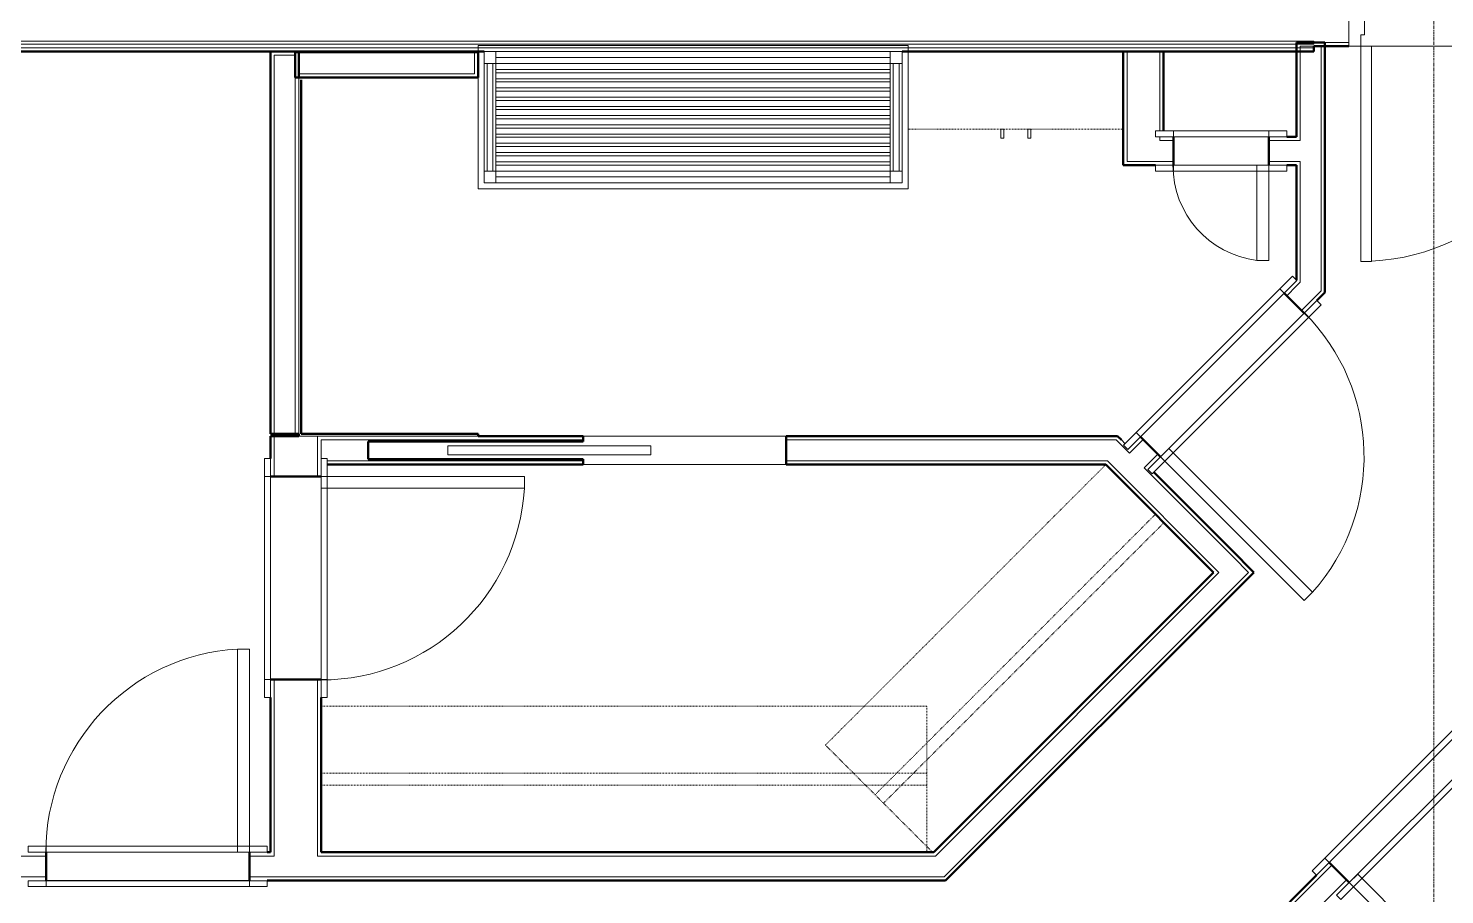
# Model space of a CAD drawing. Header units: inches. Extents: x -4235 to -464, y 9767 to 12347.
# Drawn here: x -3716.6 to -3479.5, y 10203.2 to 10348.2 of the extents above; entities that cross this region are included whole.
import ezdxf

# ---------------------------------------------------------------- set-up
doc = ezdxf.new("R2010")
doc.units = ezdxf.units.IN
doc.header["$MEASUREMENT"] = 0
doc.linetypes.add('Dash', pattern=[0.25, 0.125, -0.125])
doc.linetypes.add('Grid Line 1_2_', pattern=[0.875, 0.5, -0.125, 0.125, -0.125])
for name, color, linetype, lineweight in [('0-1', 7, 'Continuous', 5), ('0-2', 10, 'Continuous', 9), ('A-DOOR-1', 10, 'Continuous', 9), ('A-DOOR-2', 50, 'Continuous', 20), ('A-DOOR-FRAM-1', 10, 'Continuous', 9), ('A-DOOR-FRAM-2', 50, 'Continuous', 20), ('A-WALL-1', 7, 'Continuous', 50), ('A-WALL-2', 250, 'Continuous', 13), ('A-WALL-3', 10, 'Continuous', 9), ('A-WALL-4', 254, 'Continuous', 9), ('I-WALL-1', 7, 'Continuous', 50), ('I-WALL-2', 10, 'Continuous', 9), ('I-WALL-3', 254, 'Continuous', 9), ('Q-CASE-1', 254, 'Continuous', 9), ('Q-CASE-2', 10, 'Continuous', 9), ('Q-CASE-3', 254, 'Dash', 9), ('Q-CASE-4', 10, 'Dash', 9), ('Q-CASE-HDLN-1', 10, 'Dash', 9), ('Q-CASE-HDLN-2', 254, 'Dash', 9), ('S-GRID-1', 1, 'Grid Line 1_2_', 9)]:
    doc.layers.add(name, color=color, linetype=linetype, lineweight=lineweight)

# ---------------------------------------------------------------- blocks, each defined once
blk = doc.blocks.new('SWING - SINGLE - FLUSH - 2-10 x 6-8 - PASSAGE-3199410-BACKGROUND - RCP - 3RD FLOOR')
at = {"layer": 'A-DOOR-1'}
blk.add_arc((17, -4.25), 34.07, 180, 266.6343, dxfattribs=at)
at = {"layer": 'A-DOOR-2'}
for p, q in [((15, -4.25), (15, -38.26)), ((17, -4.25), (15, -4.25)), ((17, -4.25), (17, -38.26)), ((17, -38.26), (15, -38.26))]:
    blk.add_line(p, q, dxfattribs=at)
at = {"layer": 'A-DOOR-FRAM-1'}
for p, q in [((-17, 5.25), (-20, 5.25)), ((-20, 5.25), (-20, 4.25)), ((17, 5.25), (-17, 5.25)), ((-17, 5.25), (-17, 4.25)), ((20, 5.25), (17, 5.25)), ((17, 5.25), (17, 4.25)), ((20, 5.25), (20, 4.25)), ((-20, 4.25), (-17, 4.25)), ((-17, 4.25), (17, 4.25)), ((17, 4.25), (20, 4.25)), ((-17, -4.25), (-20, -4.25)), ((-20, -5.25), (-20, -4.25)), ((17, -4.25), (-17, -4.25)), ((-17, -5.25), (-17, -4.25)), ((20, -4.25), (17, -4.25)), ((17, -5.25), (17, -4.25)), ((20, -5.25), (20, -4.25)), ((-20, -5.25), (-17, -5.25)), ((-17, -5.25), (17, -5.25)), ((17, -5.25), (20, -5.25))]:
    blk.add_line(p, q, dxfattribs=at)
blk = doc.blocks.new('POCKET - FLUSH - 2-10 x 6-8-2882529-BACKGROUND - RCP - 3RD FLOOR')
at = {"layer": 'A-DOOR-2'}
for p, q in [((-39.67, 0.75), (-39.67, -0.75)), ((-5.67, 0.75), (-39.67, 0.75)), ((-5.67, -0.75), (-5.67, 0.75)), ((-39.67, -0.75), (-5.67, -0.75))]:
    blk.add_line(p, q, dxfattribs=at)
blk = doc.blocks.new('OD_CW_Closet - OD_CW_Closet-3110444-BACKGROUND - RCP - 3RD FLOOR')
at = {"layer": 'Q-CASE-HDLN-1'}
for p, q in [((67.13, 24), (66.97, 24)), ((67.13, -1.51), (67.13, 23.84)), ((0.74, 12.24), (67.13, 12.24)), ((0.74, 10.24), (67.13, 10.24)), ((0.74, -1.51), (67.13, -1.51))]:
    blk.add_line(p, q, dxfattribs=at)
at = {"layer": 'Q-CASE-HDLN-2'}
for p, q in [((66.97, 24), (0.74, 24)), ((0.74, 24), (0.74, -1.51)), ((67.13, 23.84), (67.13, 24))]:
    blk.add_line(p, q, dxfattribs=at)
blk = doc.blocks.new('OD_CW_Closet - OD_CW_Closet-3108933-BACKGROUND - RCP - 3RD FLOOR')
at = {"layer": 'Q-CASE-HDLN-1'}
for p, q in [((0.74, 24), (0.74, -0.45)), ((0.74, 12.78), (102.1, 12.78)), ((0.74, 10.78), (102.1, 10.78)), ((0.74, -0.45), (102.1, -0.45))]:
    blk.add_line(p, q, dxfattribs=at)
at = {"layer": 'Q-CASE-HDLN-2'}
for p, q in [((102.1, 24), (0.74, 24)), ((102.1, -0.45), (102.1, 24))]:
    blk.add_line(p, q, dxfattribs=at)
blk = doc.blocks.new('SWING - SINGLE - FLUSH - 2-10 x 6-8 - PRIVACY-3199407-BACKGROUND - RCP - 3RD FLOOR')
at = {"layer": 'A-DOOR-1'}
blk.add_arc((17, 2.37), 34.07, 93.3657, 180, dxfattribs=at)
at = {"layer": 'A-DOOR-2'}
for p, q in [((15, 2.37), (15, 36.38)), ((17, 36.38), (15, 36.38)), ((17, 2.37), (17, 36.38)), ((17, 2.37), (15, 2.37))]:
    blk.add_line(p, q, dxfattribs=at)
at = {"layer": 'A-DOOR-FRAM-1'}
for p, q in [((-17, 3.37), (-20, 3.37)), ((-20, 2.37), (-20, 3.37)), ((-20, 2.37), (-17, 2.37)), ((17, 3.37), (-17, 3.37)), ((-17, 2.37), (-17, 3.37)), ((-17, 2.37), (17, 2.37)), ((20, 3.37), (17, 3.37)), ((17, 2.37), (17, 3.37)), ((17, 2.37), (20, 2.37)), ((20, 2.37), (20, 3.37)), ((-17, -2.38), (-20, -2.38)), ((-20, -2.38), (-20, -3.38)), ((-20, -3.38), (-17, -3.38)), ((17, -2.38), (-17, -2.38)), ((-17, -2.38), (-17, -3.38)), ((-17, -3.38), (17, -3.38)), ((20, -2.38), (17, -2.38)), ((17, -2.38), (17, -3.38)), ((17, -3.38), (20, -3.38)), ((20, -2.38), (20, -3.38))]:
    blk.add_line(p, q, dxfattribs=at)
blk = doc.blocks.new('Bath Vanity - Bath Vanity 72_-V3-BACKGROUND - RCP - 3RD FLOOR')
at = {"layer": 'Q-CASE-1'}
for p, q in [((36.74, 5.75), (36.74, 5.37)), ((36.74, 5.34), (36.74, 1.01)), ((-35.26, 0), (-35.26, 1)), ((36.74, 1), (36.74, 0)), ((36.74, 0), (-35.26, 0))]:
    blk.add_line(p, q, dxfattribs=at)
at = {"layer": 'Q-CASE-2'}
for p, q in [((-35.26, 1), (-35.26, 24)), ((-35.26, 24), (36.74, 24)), ((36.74, 24), (36.74, 5.75)), ((-34.26, 21), (-34.26, 23)), ((-34.26, 23), (-32.26, 23)), ((-32.26, 23), (33.74, 23)), ((-32.26, 23), (-32.26, 21)), ((-32.26, 22), (33.74, 22)), ((33.74, 21), (33.74, 23)), ((33.74, 23), (35.74, 23)), ((35.74, 23), (35.74, 21)), ((-34.26, 21), (-34.26, 3)), ((-32.26, 21), (-34.26, 21)), ((-33.76, 21), (-33.76, 3)), ((-32.76, 21), (-32.76, 3)), ((33.74, 21), (-32.26, 21)), ((-32.26, 21), (-32.26, 3)), ((-32.26, 20), (33.74, 20)), ((33.74, 19.45), (-32.26, 19.45)), ((33.74, 21), (33.74, 3)), ((35.74, 21), (33.74, 21)), ((34.24, 21), (34.24, 3)), ((35.24, 21), (35.24, 3)), ((35.74, 21), (35.74, 3)), ((-32.26, 18.45), (33.74, 18.45)), ((33.74, 17.91), (-32.26, 17.91)), ((-32.26, 16.91), (33.74, 16.91)), ((33.74, 16.36), (-32.26, 16.36)), ((-32.26, 15.36), (33.74, 15.36)), ((33.74, 14.82), (-32.26, 14.82)), ((-32.26, 13.82), (33.74, 13.82)), ((33.74, 13.27), (-32.26, 13.27)), ((-32.26, 12.27), (33.74, 12.27)), ((33.74, 11.73), (-32.26, 11.73)), ((-32.26, 10.73), (33.74, 10.73)), ((33.74, 10.18), (-32.26, 10.18)), ((-32.26, 9.18), (33.74, 9.18)), ((33.74, 8.64), (-32.26, 8.64)), ((-32.26, 7.64), (33.74, 7.64)), ((33.74, 7.09), (-32.26, 7.09)), ((-32.26, 6.09), (33.74, 6.09)), ((33.74, 5.55), (-32.26, 5.55)), ((-34.26, 1), (-34.26, 3)), ((-34.26, 3), (-32.26, 3)), ((-32.26, 4.55), (33.74, 4.55)), ((33.74, 4), (-32.26, 4)), ((-32.26, 3), (33.74, 3)), ((-32.26, 3), (-32.26, 1)), ((33.74, 1), (33.74, 3)), ((33.74, 3), (35.74, 3)), ((35.74, 3), (35.74, 1)), ((-32.26, 1), (-34.26, 1)), ((-32.26, 2), (33.74, 2)), ((-32.26, 1), (33.74, 1)), ((35.74, 1), (33.74, 1))]:
    blk.add_line(p, q, dxfattribs=at)
blk = doc.blocks.new('300 Series Wall Hung Cabinet_326 - 36_-V61-BACKGROUND - RCP - 3RD FLOOR')
at = {"layer": 'Q-CASE-2'}
for p, q in [((-2.01, 14.69), (-2.5, 14.69)), ((-2.5, 14.69), (-2.5, 13.19)), ((-2.01, 13.19), (-2.01, 14.69)), ((2.49, 14.69), (2, 14.69)), ((2, 14.69), (2, 13.19)), ((2.49, 13.19), (2.49, 14.69)), ((-2.5, 13.19), (-2.01, 13.19)), ((2, 13.19), (2.49, 13.19))]:
    blk.add_line(p, q, dxfattribs=at)
at = {"layer": 'Q-CASE-3'}
for p, q in [((-18, 0.19), (-18, 13.19)), ((18, 0.19), (-18, 0.19))]:
    blk.add_line(p, q, dxfattribs=at)
at = {"layer": 'Q-CASE-4'}
blk.add_line((-18, 13.19), (18, 13.19), dxfattribs=at)
blk = doc.blocks.new('SWING - SINGLE - FLUSH - 1-4 X 6-8 PASSAGE-3199409-BACKGROUND - RCP - 3RD FLOOR')
at = {"layer": 'A-DOOR-1'}
blk.add_arc((8, -2.37), 16.07, 180, 262.8492, dxfattribs=at)
at = {"layer": 'A-DOOR-2'}
for p, q in [((6, -2.37), (6, -18.32)), ((8, -2.37), (6, -2.37)), ((8, -2.37), (8, -18.32)), ((8, -18.32), (6, -18.32))]:
    blk.add_line(p, q, dxfattribs=at)
at = {"layer": 'A-DOOR-FRAM-1'}
for p, q in [((-8, 3.38), (-11, 3.38)), ((-11, 3.38), (-11, 2.38)), ((-11, 2.38), (-8, 2.38)), ((8, 3.38), (-8, 3.38)), ((-8, 3.38), (-8, 2.38)), ((-8, 2.38), (8, 2.38)), ((11, 3.38), (8, 3.38)), ((8, 3.38), (8, 2.38)), ((8, 2.38), (11, 2.38)), ((11, 3.38), (11, 2.38)), ((-8, -2.37), (-11, -2.37)), ((-11, -3.37), (-11, -2.37)), ((-11, -3.37), (-8, -3.37)), ((8, -2.37), (-8, -2.37)), ((-8, -3.37), (-8, -2.37)), ((-8, -3.37), (8, -3.37)), ((11, -2.37), (8, -2.37)), ((8, -3.37), (8, -2.37)), ((8, -3.37), (11, -3.37)), ((11, -3.37), (11, -2.37))]:
    blk.add_line(p, q, dxfattribs=at)
blk = doc.blocks.new('CTR - 1st Phase - Unit Layouts_rvt-1-BACKGROUND - RCP - 3RD FLOOR')
at = {"layer": 'A-WALL-1'}
for p, q in [((-3676.05, 10280.34), (-3676.05, 10344.34)), ((-3676.05, 10344.34), (-3675.42, 10344.34)), ((-3675.42, 10344.34), (-3671.92, 10344.34)), ((-3671.92, 10344.34), (-3671.3, 10344.34)), ((-3671.89, 10344.34), (-3641.26, 10344.34)), ((-3671.89, 10344.09), (-3671.89, 10344.34)), ((-3671.89, 10340.59), (-3671.89, 10344.09)), ((-3671.3, 10344.34), (-3671.3, 10339.96)), ((-3641.26, 10344.34), (-3641.26, 10344.09)), ((-3641.26, 10344.09), (-3641.26, 10340.59)), ((-3533.3, 10325.31), (-3533.3, 10344.34)), ((-3533.3, 10344.34), (-3526.55, 10344.34)), ((-3526.55, 10344.34), (-3526.55, 10331.06)), ((-3504.3, 10330.06), (-3504.3, 10345.84)), ((-3504.3, 10345.84), (-3503.67, 10345.84)), ((-3503.67, 10345.84), (-3500.17, 10345.84)), ((-3500.17, 10345.84), (-3499.55, 10345.84)), ((-3499.55, 10345.84), (-3499.55, 10304.01)), ((-3671.89, 10339.96), (-3671.89, 10340.59)), ((-3641.26, 10339.96), (-3671.89, 10339.96)), ((-3671.3, 10339.96), (-3670.92, 10339.96)), ((-3670.92, 10339.59), (-3670.92, 10280.34)), ((-3641.26, 10340.59), (-3641.26, 10339.96)), ((-3524.92, 10330.06), (-3524.92, 10325.31)), ((-3508.92, 10325.31), (-3508.92, 10330.06)), ((-3505.92, 10330.06), (-3504.3, 10330.06)), ((-3532.67, 10325.31), (-3533.3, 10325.31)), ((-3527.92, 10325.31), (-3532.67, 10325.31)), ((-3504.3, 10325.31), (-3505.92, 10325.31)), ((-3504.3, 10306.06), (-3504.3, 10325.31)), ((-3504.3, 10301.82), (-3506.38, 10303.9)), ((-3499.55, 10304.01), (-3500.9, 10302.66)), ((-3503.02, 10300.54), (-3504.3, 10301.82)), ((-3671.3, 10280.34), (-3676.05, 10280.34)), ((-3671.3, 10279.96), (-3671.3, 10280.34)), ((-3670.92, 10280.34), (-3641.3, 10280.34)), ((-3641.3, 10280.34), (-3641.3, 10279.96)), ((-3641.3, 10279.96), (-3623.7, 10279.96)), ((-3623.7, 10279.96), (-3623.7, 10279.09)), ((-3589.7, 10279.96), (-3534.24, 10279.96)), ((-3589.7, 10275.21), (-3589.7, 10279.96)), ((-3534.24, 10279.96), (-3533.61, 10279.34)), ((-3530.42, 10279.86), (-3527.06, 10276.5)), ((-3623.7, 10279.09), (-3659.7, 10279.09)), ((-3659.7, 10279.09), (-3659.7, 10276.09)), ((-3623.7, 10275.21), (-3666.55, 10275.21)), ((-3659.7, 10276.09), (-3623.7, 10276.09)), ((-3623.7, 10276.09), (-3623.7, 10275.21)), ((-3536.21, 10275.21), (-3589.7, 10275.21)), ((-3518.17, 10257.18), (-3536.21, 10275.21)), ((-3528.21, 10273.94), (-3514.81, 10260.53)), ((-3514.81, 10260.53), (-3511.89, 10257.62)), ((-3565, 10210.34), (-3518.17, 10257.18)), ((-3511.45, 10257.18), (-3563.04, 10205.59)), ((-3511.89, 10257.62), (-3511.45, 10257.18)), ((-3713.58, 10210.34), (-3713.58, 10205.59)), ((-3679.58, 10205.59), (-3679.58, 10210.34)), ((-3676.58, 10210.34), (-3676.05, 10210.34)), ((-3667.55, 10210.34), (-3565, 10210.34)), ((-3498.83, 10208.63), (-3495.47, 10205.27)), ((-3518.75, 10188.71), (-3500.95, 10206.51)), ((-3676.05, 10205.59), (-3676.58, 10205.59)), ((-3569.75, 10205.59), (-3667.55, 10205.59)), ((-3563.92, 10205.59), (-3569.75, 10205.59)), ((-3563.04, 10205.59), (-3563.92, 10205.59))]:
    blk.add_line(p, q, dxfattribs=at)
at = {"layer": 'A-WALL-2'}
for p, q in [((-3675.42, 10343.71), (-3671.92, 10343.71)), ((-3675.42, 10343.71), (-3675.42, 10280.34)), ((-3671.92, 10343.71), (-3671.92, 10280.34)), ((-3671.26, 10344.09), (-3671.89, 10344.09)), ((-3671.26, 10344.09), (-3671.89, 10344.09)), ((-3641.89, 10344.09), (-3671.26, 10344.09)), ((-3671.26, 10340.59), (-3671.26, 10344.09)), ((-3641.26, 10344.09), (-3641.89, 10344.09)), ((-3641.89, 10344.09), (-3641.89, 10340.59)), ((-3641.26, 10344.09), (-3641.89, 10344.09)), ((-3532.67, 10344.34), (-3532.67, 10325.93)), ((-3527.17, 10344.34), (-3527.17, 10331.06)), ((-3503.67, 10345.21), (-3500.17, 10345.21)), ((-3503.67, 10345.21), (-3503.67, 10329.43)), ((-3500.17, 10345.21), (-3500.17, 10304.27)), ((-3671.3, 10339.96), (-3671.3, 10280.34)), ((-3671.3, 10280.34), (-3671.3, 10339.96)), ((-3641.89, 10340.59), (-3671.26, 10340.59)), ((-3527.17, 10330.06), (-3527.17, 10329.43)), ((-3527.17, 10329.43), (-3526.55, 10329.43)), ((-3526.55, 10329.43), (-3524.92, 10329.43)), ((-3508.92, 10329.43), (-3504.3, 10329.43)), ((-3504.3, 10329.43), (-3503.67, 10329.43)), ((-3532.67, 10325.93), (-3527.17, 10325.93)), ((-3527.17, 10325.93), (-3526.55, 10325.93)), ((-3526.55, 10325.93), (-3524.92, 10325.93)), ((-3508.92, 10325.93), (-3504.3, 10325.93)), ((-3504.3, 10325.93), (-3503.67, 10325.93)), ((-3503.67, 10325.93), (-3503.67, 10305.72)), ((-3504.3, 10305.1), (-3505.94, 10303.46)), ((-3504.3, 10305.1), (-3503.67, 10305.72)), ((-3503.46, 10300.98), (-3500.17, 10304.27)), ((-3675.42, 10279.96), (-3675.42, 10273.24)), ((-3671.3, 10279.96), (-3670.92, 10279.96)), ((-3670.92, 10279.96), (-3671.3, 10279.96)), ((-3670.92, 10279.96), (-3668.17, 10279.96)), ((-3668.17, 10279.96), (-3667.55, 10279.96)), ((-3668.17, 10279.96), (-3668.17, 10273.24)), ((-3667.55, 10279.96), (-3641.3, 10279.96)), ((-3641.3, 10279.96), (-3667.55, 10279.96)), ((-3623.7, 10279.34), (-3667.55, 10279.34)), ((-3667.55, 10276.24), (-3667.55, 10279.34)), ((-3667.55, 10279.34), (-3667.55, 10276.24)), ((-3534.5, 10279.34), (-3589.7, 10279.34)), ((-3532.28, 10277.12), (-3534.5, 10279.34)), ((-3533.61, 10279.34), (-3532.98, 10278.71)), ((-3531.83, 10277.56), (-3532.28, 10277.12)), ((-3529.98, 10279.42), (-3531.83, 10277.56)), ((-3623.7, 10275.84), (-3666.55, 10275.84)), ((-3535.95, 10275.84), (-3589.7, 10275.84)), ((-3535.32, 10275.21), (-3535.95, 10275.84)), ((-3517.73, 10257.62), (-3535.32, 10275.21)), ((-3529.36, 10275.09), (-3529.8, 10274.64)), ((-3527.5, 10276.94), (-3529.36, 10275.09)), ((-3515.25, 10260.09), (-3529.8, 10274.64)), ((-3514.81, 10259.65), (-3515.25, 10260.09)), ((-3512.33, 10257.18), (-3514.81, 10259.65)), ((-3517.28, 10257.18), (-3564.74, 10209.71)), ((-3512.33, 10257.18), (-3563.29, 10206.21)), ((-3517.28, 10257.18), (-3517.73, 10257.62)), ((-3675.42, 10239.24), (-3675.42, 10209.71)), ((-3668.17, 10239.24), (-3668.17, 10209.71)), ((-3713.58, 10209.71), (-3851.85, 10209.71)), ((-3676.05, 10209.71), (-3679.58, 10209.71)), ((-3676.05, 10209.71), (-3675.42, 10209.71)), ((-3668.17, 10209.71), (-3667.55, 10209.71)), ((-3667.55, 10209.71), (-3565.63, 10209.71)), ((-3565.63, 10209.71), (-3564.74, 10209.71)), ((-3713.58, 10206.21), (-3851.85, 10206.21)), ((-3676.05, 10206.21), (-3679.58, 10206.21)), ((-3676.05, 10206.21), (-3675.42, 10206.21)), ((-3675.42, 10206.21), (-3668.17, 10206.21)), ((-3668.17, 10206.21), (-3667.55, 10206.21)), ((-3667.55, 10206.21), (-3569.13, 10206.21)), ((-3569.13, 10206.21), (-3568.24, 10206.21)), ((-3568.24, 10206.21), (-3563.29, 10206.21)), ((-3518.75, 10187.83), (-3498.39, 10208.19)), ((-3500.33, 10201.3), (-3495.91, 10205.72))]:
    blk.add_line(p, q, dxfattribs=at)
at = {"layer": 'A-WALL-3'}
for p, q in [((-3508.92, 10330.06), (-3524.92, 10330.06)), ((-3524.92, 10325.31), (-3508.92, 10325.31)), ((-3506.38, 10303.9), (-3530.42, 10279.86)), ((-3527.06, 10276.5), (-3504.3, 10299.26)), ((-3503.02, 10300.54), (-3504.3, 10299.26)), ((-3589.7, 10279.96), (-3623.7, 10279.96)), ((-3623.7, 10275.21), (-3589.7, 10275.21)), ((-3474.79, 10232.68), (-3498.83, 10208.63)), ((-3495.47, 10205.27), (-3471.43, 10229.32)), ((-3679.58, 10210.34), (-3713.58, 10210.34)), ((-3713.58, 10205.59), (-3679.58, 10205.59))]:
    blk.add_line(p, q, dxfattribs=at)
at = {"layer": 'A-WALL-4'}
for p, q in [((-3524.92, 10325.31), (-3524.92, 10330.06)), ((-3508.92, 10325.31), (-3508.92, 10330.06)), ((-3506.38, 10303.9), (-3504.3, 10301.82)), ((-3504.3, 10301.82), (-3503.02, 10300.54)), ((-3623.7, 10279.09), (-3623.7, 10279.96)), ((-3589.7, 10279.96), (-3589.7, 10275.21)), ((-3530.42, 10279.86), (-3527.06, 10276.5)), ((-3659.7, 10276.09), (-3659.7, 10279.09)), ((-3659.7, 10279.09), (-3623.7, 10279.09)), ((-3623.7, 10276.09), (-3659.7, 10276.09)), ((-3623.7, 10275.21), (-3623.7, 10276.09)), ((-3713.58, 10205.59), (-3713.58, 10210.34)), ((-3679.58, 10205.59), (-3679.58, 10210.34)), ((-3498.83, 10208.63), (-3495.47, 10205.27))]:
    blk.add_line(p, q, dxfattribs=at)
at = {"layer": 'I-WALL-1'}
for p, q in [((-3676.05, 10276.24), (-3676.05, 10279.96)), ((-3676.05, 10279.96), (-3671.3, 10279.96)), ((-3667.55, 10273.24), (-3676.05, 10273.24)), ((-3676.05, 10239.24), (-3667.55, 10239.24)), ((-3676.05, 10210.34), (-3676.05, 10236.24)), ((-3667.55, 10236.24), (-3667.55, 10210.34)), ((-3675.42, 10205.59), (-3676.05, 10205.59)), ((-3667.55, 10205.59), (-3675.42, 10205.59))]:
    blk.add_line(p, q, dxfattribs=at)
at = {"layer": 'I-WALL-2'}
for p, q in [((-3676.05, 10273.24), (-3676.05, 10239.24)), ((-3667.55, 10239.24), (-3667.55, 10273.24))]:
    blk.add_line(p, q, dxfattribs=at)
at = {"layer": 'I-WALL-3'}
for p, q in [((-3676.05, 10273.24), (-3667.55, 10273.24)), ((-3667.55, 10239.24), (-3676.05, 10239.24))]:
    blk.add_line(p, q, dxfattribs=at)
at = {"layer": '0-2'}
for name, p, rotation in [('Bath Vanity - Bath Vanity 72_-V3-BACKGROUND - RCP - 3RD FLOOR', (-3604.56, 10345.34), 180), ('300 Series Wall Hung Cabinet_326 - 36_-V61-BACKGROUND - RCP - 3RD FLOOR', (-3551.3, 10344.53), 180), ('SWING - SINGLE - FLUSH - 2-10 x 6-8 - PRIVACY-3199407-BACKGROUND - RCP - 3RD FLOOR', (-3516.72, 10290.2), 224.9999999999979), ('SWING - SINGLE - FLUSH - 2-10 x 6-8 - PASSAGE-3199410-BACKGROUND - RCP - 3RD FLOOR', (-3671.8, 10256.24), 89.99999999999865), ('OD_CW_Closet - OD_CW_Closet-3110444-BACKGROUND - RCP - 3RD FLOOR', (-3534.62, 10274.67), 225.0000000000024), ('OD_CW_Closet - OD_CW_Closet-3108933-BACKGROUND - RCP - 3RD FLOOR', (-3565.44, 10234.34), 180), ('SWING - SINGLE - FLUSH - 2-10 x 6-8 - PRIVACY-3199407-BACKGROUND - RCP - 3RD FLOOR', (-3485.13, 10218.97), 225.0000000000005)]:
    blk.add_blockref(name, p, dxfattribs=dict(at, rotation=rotation))
for name, p in [('SWING - SINGLE - FLUSH - 1-4 X 6-8 PASSAGE-3199409-BACKGROUND - RCP - 3RD FLOOR', (-3516.92, 10327.68)), ('POCKET - FLUSH - 2-10 x 6-8-2882529-BACKGROUND - RCP - 3RD FLOOR', (-3606.7, 10277.59)), ('SWING - SINGLE - FLUSH - 2-10 x 6-8 - PRIVACY-3199407-BACKGROUND - RCP - 3RD FLOOR', (-3696.58, 10207.96))]:
    blk.add_blockref(name, p, dxfattribs=at)
blk = doc.blocks.new('HOLLOW METAL - UNIT DOOR-2191978-BACKGROUND - RCP - 3RD FLOOR')
at = {"layer": 'A-DOOR-1'}
blk.add_arc((18, 4.125), 36, 90, 180, dxfattribs=at)
at = {"layer": 'A-DOOR-2'}
for p, q in [((18, 40.125), (16.25, 40.125)), ((16.25, 40.125), (16.25, 4.125)), ((18, 4.125), (18, 40.125)), ((16.25, 4.125), (18, 4.125))]:
    blk.add_line(p, q, dxfattribs=at)
at = {"layer": 'A-DOOR-FRAM-2'}
for p, q in [((-18, 4.125), (-20, 4.125)), ((-20, 4.125), (-20, -3.875)), ((-18, 2.1875), (-18, 4.125)), ((18, 4.125), (18, 2.1875)), ((20, 4.125), (18, 4.125)), ((20, -3.875), (20, 4.125)), ((-17.375, 2.1875), (-18, 2.1875)), ((-17.375, -1.9375), (-17.375, 2.1875)), ((18, 2.1875), (17.375, 2.1875)), ((17.375, 2.1875), (17.375, -1.9375)), ((-18, -3.875), (-18, -1.9375)), ((-18, -1.9375), (-17.375, -1.9375)), ((17.375, -1.9375), (18, -1.9375)), ((18, -1.9375), (18, -3.875)), ((-20, -3.875), (-18, -3.875)), ((18, -3.875), (20, -3.875))]:
    blk.add_line(p, q, dxfattribs=at)
blk = doc.blocks.new('CTR - 1st Phase - Common Walls_rvt-1-BACKGROUND - RCP - 3RD FLOOR')
at = {"layer": 'A-WALL-2'}
for p, q in [((-3852.47, 10346.09), (-3501.42, 10346.09)), ((-3501.42, 10346.09), (-3501.42, 10345.84)), ((-3501.42, 10345.84), (-3501.42, 10346.09)), ((-3852.47, 10345.59), (-3501.42, 10345.59)), ((-3852.47, 10344.96), (-3501.42, 10344.96)), ((-3501.42, 10345.84), (-3501.42, 10345.59)), ((-3501.42, 10345.59), (-3501.42, 10345.84)), ((-3501.42, 10345.84), (-3495.52, 10345.84))]:
    blk.add_line(p, q, dxfattribs=at)
at = {"layer": 'I-WALL-1'}
for p, q in [((-3640.3, 10344.34), (-3852.47, 10344.34)), ((-3501.42, 10344.34), (-3570.3, 10344.34)), ((-3501.42, 10345.21), (-3501.42, 10344.34)), ((-3495.52, 10345.21), (-3501.42, 10345.21))]:
    blk.add_line(p, q, dxfattribs=at)
at = {"layer": 'I-WALL-2'}
for p, q in [((-3495.52, 10352.96), (-3495.52, 10345.21)), ((-3491.77, 10345.21), (-3457.52, 10345.21))]:
    blk.add_line(p, q, dxfattribs=at)
at = {"layer": '0-2', "rotation": 180}
blk.add_blockref('HOLLOW METAL - UNIT DOOR-2191978-BACKGROUND - RCP - 3RD FLOOR', (-3475.52, 10349.34), dxfattribs=at)

msp = doc.modelspace()

# ---------------------------------------------------------------- linework, layer by layer
at = {"layer": 'S-GRID-1'}
msp.add_line((-3481.32, 9836.18), (-3481.32, 12297.95), dxfattribs=at)

# ---------------------------------------------------------------- block references
at = {"layer": '0-1'}
for name in ['CTR - 1st Phase - Unit Layouts_rvt-1-BACKGROUND - RCP - 3RD FLOOR', 'CTR - 1st Phase - Common Walls_rvt-1-BACKGROUND - RCP - 3RD FLOOR']:
    msp.add_blockref(name, (0, 0), dxfattribs=at)

doc.saveas('drawing.dxf')
